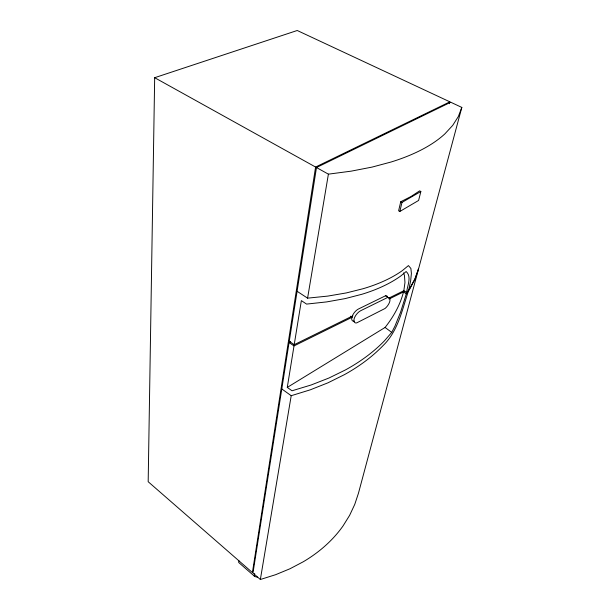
<?xml version="1.0" encoding="UTF-8"?>
<svg xmlns="http://www.w3.org/2000/svg" width="610" height="610" viewBox="0 0 610 610"><rect width="100%" height="100%" fill="white"/><g stroke="black" fill="none" stroke-linecap="round" stroke-linejoin="round"><path stroke-width="0.91" d="M154.673 77.699L148.177 481.725L252.41 572.569L315.591 167.048L449.89 101.84L297.23 30.5L154.673 77.699L315.591 167.048M238.906 560.712L238.67 562.458L254.294 576.099A5.36 4.621 10 0 0 257.405 577.121M388.532 298.252L403.828 290.718L404.964 282.514L404.43 275.293L403.454 272.891M290.657 341.478L289.071 342.523L252.959 573.057L260.356 579.5L275.659 574.681L289.971 568.764L303.162 561.825A154.071 118.02 3.3 0 0 343.094 525.851L349.629 515.336L354.745 504.424L358.459 493.216L418.483 269.185L414.747 279.754L409.18 290.04L406.298 293.883L400.549 312.267L394.967 326.098L391.734 332.397L384.491 340.792A190.396 124.051 -0.4 0 1 345.321 369.995L328.965 378.009L311.153 384.979L292.03 390.781L287.279 387.411L294.012 345.923L352.572 317.032M403.828 290.718L406.618 292.686L409.493 288.85L415.059 278.572L418.796 268.019L461.823 107.421L450.714 102.228L316.476 167.536L289.262 341.287L294.211 344.688L352.839 315.82M254.294 576.099L254.706 573.499M294.211 344.688L301.363 300.616L306.586 304.093L326.693 301.904L345.207 298.595L361.974 294.249A204.51 96.792 10.7 0 0 400.915 275.88L406.123 271.526C412.154 276.749 407.053 286.181 406.618 292.686M260.356 579.5L291.206 395.707L310.246 389.836L327.989 382.805L344.284 374.723A189.695 124.653 -0.7 0 0 383.347 345.321C398.017 330.994 402.196 309.865 408.41 291.069M408.753 289.841L410.66 280.737L411.399 273.471L410.888 268.476L408.448 265.586L402.219 270.703A205.7 95.778 10.9 0 1 363.194 288.69L346.366 292.914L327.784 296.094L307.585 298.153L328.393 174.155L316.476 167.536M400.747 201.742L398.604 210.801L399.825 211.479L418.605 200.454L420.854 191.509L419.642 190.854L410.919 196.572L400.747 201.742L401.975 202.421L420.854 191.509M399.825 211.479L401.975 202.421M449.417 103.685L449.89 101.84M461.823 107.421L458.331 116.54L452.704 125.393L444.881 133.872A225.296 96.258 6.4 0 1 391.033 162.024L372.092 167.087L351.154 171.158L328.393 174.155M352.344 316.064L353.03 314.524A7.694 3.698 -51.5 0 1 358.337 309.064L385.55 295.766A7.678 3.591 -52.3 0 1 387.525 296.712M287.279 387.411L385.085 327.456C393.397 316.918 400.198 304.992 403.5 291.915L406.298 293.883M389.073 299.03L404.933 291.206M387.754 297.421L360.533 310.787A7.709 3.683 -51.5 0 0 354.235 318.466A7.709 3.683 -51.5 0 0 356.644 322.919L385.085 308.454A7.694 3.576 -52.3 0 0 389.836 301.233A7.694 3.576 -52.3 0 0 387.754 297.421L385.55 295.766M297.093 291.283L307.585 298.153M289.071 342.523L294.012 345.923M291.206 395.707L281.797 388.944M385.085 327.456L391.734 332.397M350.483 316.193L351.94 317.352L351.695 318.748A7.694 3.698 -51.5 0 0 354.471 321.188"/></g></svg>
